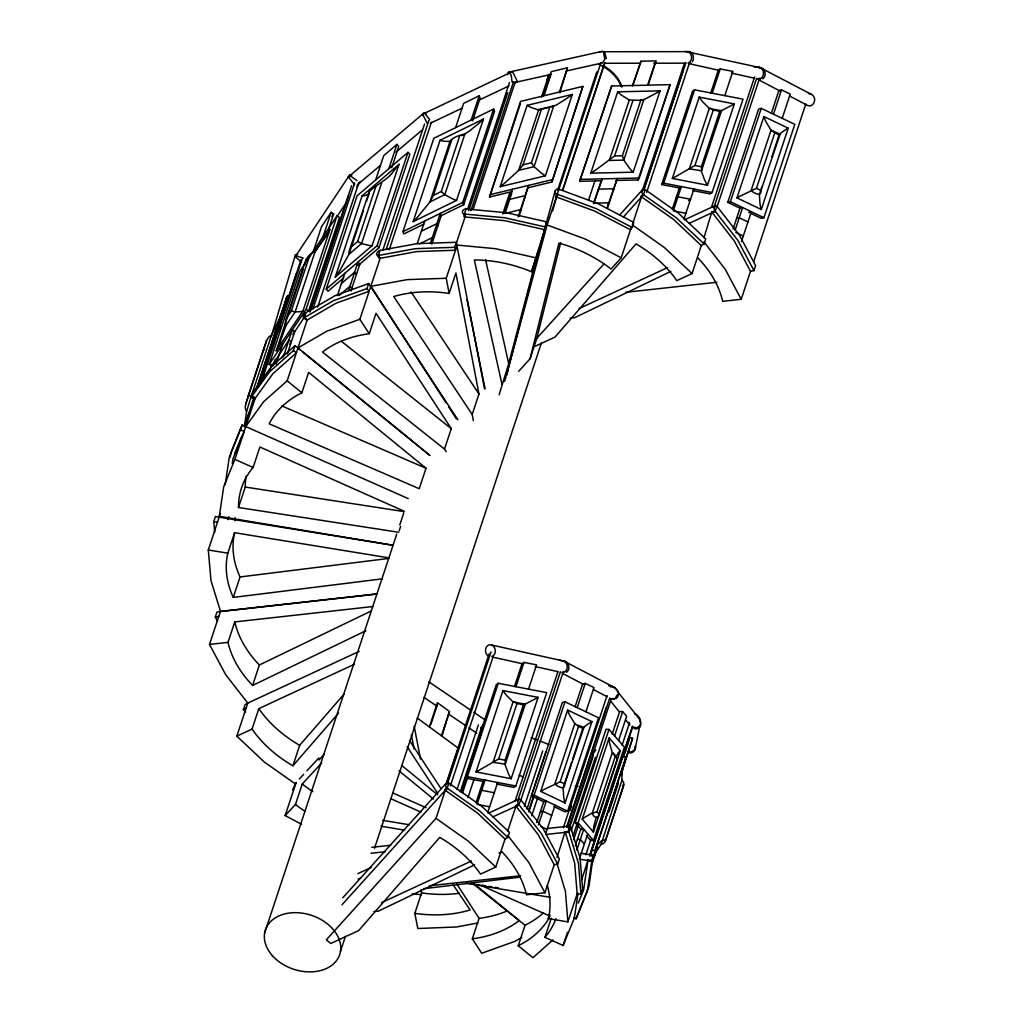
<?xml version="1.0" encoding="UTF-8"?>
<svg xmlns="http://www.w3.org/2000/svg" width="1023" height="1023" viewBox="0 0 1023 1023"><rect width="100%" height="100%" fill="white"/><g stroke="black" fill="none" stroke-linecap="round" stroke-linejoin="round"><path stroke-width="1.5" d="M235.137 520.707L235.149 517.548M578.302 903.002L583.621 889.997L588.046 859.921L591.857 860.56L587.368 891.123L576.051 918.807L573.622 917.912M512.357 191.518L489.531 197.03L520.502 101.418L582.88 86.367L551.909 181.992L527.574 187.861M520.451 211.914L520.541 209.664L505.797 213.219M525.093 197.874L525.183 195.623L508.968 199.536M551.909 181.992L582.88 86.367M543.226 95.932L551.256 71.661L567.484 67.748L559.862 92.761M429.404 726.944L437.422 702.673L449.455 711.509L441.821 736.522M425.888 113.834L424.34 112.709L348.37 176.941L354.61 184.741M424.34 112.709L429.686 119.627M588.046 859.921L581.678 879.69M256.99 387.589L282.399 310.775A160.573 152.35 14.4 0 1 279.829 317.974L271.389 335.378L251.402 395.811L246.594 411.425L244.574 425.645M514.582 83.272L517.472 81.623L512.549 71.533L422.614 114.205L422.742 115.126M351.822 175.253L349.585 175.304L356.976 180.611M507.549 74.615L508.393 72.288L602.547 51.227L604.862 53.081L606.358 58.58M512.088 82.019L511.244 75.37L509.492 72.505L508.393 72.288M591.857 860.56L593.302 855.305L589.031 886.097L576.051 918.807M271.389 335.378L269.139 336.567L266.543 340.569L248.205 396.003C247.566 400.377 243.078 407.09 246.594 411.425M592.777 755.869L593.647 752.34L595.77 750.217M635.232 748.082L635.488 746.202M546.538 221.825L544.492 229.663L504.825 220.661L464.301 216.914L463.7 213.96C460.529 212.707 463.521 208.526 466.104 208.948L506.551 212.746L546.538 221.825L506.475 375.313M214.715 532.42L213.756 521.602L215.418 516.564L393.216 545.297L219.306 516.346L223.692 486.833L234.894 459.365L255.123 398.42L251.159 397.436L252.617 393.011L271.236 366.72L295.046 345.595L429.98 455.504L302.834 352.027M225.188 484.736L229.216 457.69L242.17 424.967L408.279 498.623M230.201 457.166L230.878 452.652L242.17 424.967M232.259 463.547L232.963 458.816L244.165 431.348L240.507 429.992M578.059 893.169L574.351 918.015L563.136 945.482L544.927 937.362L551.205 918.36M627.316 751.803C631.344 755.115 636.715 750.601 635.219 745.946M632.137 227.438L633.8 222.413L597.726 203.551L558.801 189.165C555.348 187.759 553.341 193.526 557.139 194.204L596.064 208.577L632.137 227.438L630.462 229.791L594.683 211.083L555.655 196.723L556.397 193.974M635.053 749.539L640.04 724.604M590.655 855.56L591.997 849.781L594.913 850.688L591.882 863.681M589.12 880.304L588.839 881.327M601.179 844.141L603.161 843.732L605.105 841.724L623.442 786.291L623.685 782.416L621.997 780.127L601.179 844.141L596.051 852.006A45.639 44.002 20.7 0 0 594.005 857.133L596.447 846.66L623.339 765.332A45.639 44.002 20.7 0 0 622.163 770.728L621.805 780.958M605.105 841.724L623.889 784.36M628.8 741.164L629.682 737.404L632.598 738.312L623.685 766.342M621.23 774.385L623.339 765.332M622.879 756.419L625.795 757.327L621.421 774.782M518.725 371.298L530.08 358.728L558.929 243.103A112.185 81.38 18.3 0 1 611.063 269.036L621.191 257.809L631.293 227.272M530.08 358.728L536.845 338.268L560.694 242.681M611.038 699.515L568.66 827.978L568.711 831.354L578.455 863.335L580.949 894.243L577.151 893.859L567.893 921.876L548.341 918.603A112.185 81.38 18.3 0 0 547.343 885.56M617.393 694.719L615.053 698.543L610.411 698.824M616.178 756.649L618.519 752.532A160.573 35.933 -0.9 0 1 620.283 750.741L609.12 737.864L582.228 819.193L593.391 832.083L620.283 750.741M329.918 229.497A160.573 147.286 63.2 0 1 326.184 236.083L315.122 251.517L295.136 311.951L285.992 325.583L279.522 343.894A160.573 147.286 63.2 0 1 276.248 350.761L303.013 310.826L329.918 229.497L314.521 252.464M499.134 394.737L508.7 363.664L538.29 251.287L531.512 271.747A112.185 81.38 18.3 0 0 474.327 259.957L501.935 384.124M531.512 271.747L546.154 224.638M546.397 223.027L555.105 190.879M555.655 196.723L556.359 197.03L547.126 224.958L506.385 375.313L507.907 370.965M552.625 210.84L558.801 189.165M616.396 757.122L617.444 758.478L599.018 814.142C598.302 818.732 593.545 818.119 592.304 813.119L612.291 752.685L609.644 743.452A45.639 43.004 49 0 1 609.12 737.864M271.274 336.503L295.404 254.855L297.731 254.433M315.122 251.517C310.557 252.668 303.959 259.97 305.135 264.433M245.61 404.417L266.543 340.569M244.574 426.361L245.494 423.381M244.753 426.565L254.088 396.681M278.384 324.253L287.054 296.095L256.683 387.947M284.573 305.941L287.795 295.506L280.264 318.255M304.739 262.937L286.108 319.253L285.34 323.063L285.992 325.583M253.256 391.719L251.326 397.231M244.369 426.808L248.883 413.151M259.804 384.277L300.954 259.855M259.868 384.137L296.44 273.537M261.914 380.543L302.13 258.947M278.512 331.631L280.008 327.117M289.624 344.38L291.376 341.784L288.844 340.199L271.709 365.927L269.19 364.354L300.059 270.993L305.212 263.307M376.681 594.031L220.559 611.537L210.994 580.655L208.296 549.99L219.216 516.935M219.306 516.346L220.277 513.405M276.248 350.761L303.14 269.433M269.906 370.313L271.888 364.316M305.647 262.233L306.644 259.228M273.179 365.71L275.264 359.329M286.402 318.37L291.325 311.018L309.662 255.584M276.108 364.009L282.629 344.291M313.511 250.916L321.542 226.646L331.145 212.324L333.664 213.909L328.652 229.075M227.745 519.671L228.743 516.641M283.333 356.886L292.233 329.969L294.752 331.554L287.361 353.92M323.115 236.594L331.145 212.324M398.689 532.267L238.5 507.51L245.264 487.05A112.185 81.38 18.3 0 1 246.121 476.168M238.5 507.51A112.185 81.38 18.3 0 1 253.103 467.473L259.88 447.013L403.995 511.155M306.107 309.278L336.976 215.917L339.508 217.49L308.626 310.851L306.107 309.278L269.19 364.354M293.384 350.62L296.453 352.794L272.834 373.753L255.162 398.331L251.594 396.745L269.573 371.758L293.384 350.62L295.046 345.595M305.954 312.603L304.291 317.642C301.35 318.741 304.573 313.191 305.954 312.603L335.224 295.596L368.651 283.537L457.882 419.814M382.5 578.826L233.27 597.419A112.185 81.38 18.3 0 1 227.835 553.174L234.599 532.714L389.277 557.919M245.891 426.348L263.563 401.77L287.182 380.812L307.143 320.071L335.953 303.243L369.098 291.286L366.988 288.563L368.651 283.537M309.828 311.938L351.592 185.649M310.174 311.683L348.753 195.022M312.961 308.908L354.661 182.81M217.503 621.217L215.29 617.074L216.953 612.048L220.431 611.396L376.592 593.992M317.693 307.053L358.907 182.465M343.818 277.77L328.076 291.21L326.235 289.151L357.117 195.789L407.985 152.35L409.827 154.409L378.945 247.771L358.357 265.353M295.366 783.899L264.458 762.135L236.837 736.151L247.771 703.108L225.623 674.579L209.498 644.439L220.431 611.396M335.224 277.169L362.116 195.841L399.008 164.345L372.103 245.673L335.224 277.169A160.573 131.187 -89.5 0 0 339.508 271.044L348.984 254.292L363.472 210.469M233.27 597.419L240.047 576.959A112.185 81.38 18.3 0 1 234.599 532.714M301.862 392.819L308.639 372.359L426.003 468.24L419.238 488.7L269.164 423.816A112.185 81.38 18.3 0 1 301.862 392.819L287.182 380.812M381.566 183.104L361.579 243.538L348.984 254.292L349.163 251.031L369.213 191.812C377.397 183.347 387.819 180.38 394.379 170.087A160.573 131.187 -89.5 0 0 399.008 164.345M366.477 201.416L368.971 193.858M337.373 295.698L344.777 273.333M375.658 179.958L383.676 155.688L396.911 144.396L398.74 146.455L391.719 167.695M350.876 247.259L357.666 241.454L376.004 186.02M365.863 630.743L252.604 685.448A112.185 81.38 18.3 0 1 228.001 642.38L234.779 621.92L373.229 606.498M348.6 290.481L357.999 262.041L359.84 264.1L350.927 291.018M388.881 168.667L396.911 144.396M326.235 289.151L377.103 245.712L407.985 152.35M484.544 388.855L456.284 242.285L417.192 243.627L380.006 250.405L378.344 255.43L380.16 258.256L359.84 319.304L369.252 333.741A112.185 81.38 18.3 0 0 322.462 352.053L444.494 449.097L446.22 451.744M382.819 250.226L424.583 123.936M386.17 249.625L428.867 120.522M389.226 249.804L431.425 122.21M245.686 711.918L243.359 709.732L245.021 704.706L247.771 703.108L359.188 651.357M252.604 685.448L259.369 664.988L371.208 610.987M423.803 224.19L403.855 233.935L402.947 231.633L433.829 138.271L493.649 109.052L494.557 111.354L463.688 204.702L440.887 215.84M369.252 333.741L376.016 313.281L451.271 428.637L444.494 449.097M413.164 221.607L440.056 140.279L483.444 119.077L456.539 200.418L413.164 221.607A160.573 105.395 -72.2 0 0 418.138 216.428L429.992 201.889L449.979 141.455C451.718 137.798 460.516 134.665 464.8 134.218L444.813 194.651L429.992 201.889L433.33 195.419L451.667 139.985M236.837 736.151L252.067 729.079L258.832 708.619L354.482 664.208M417.218 243.755L424.75 220.994M455.631 127.619L463.662 103.349L479.212 95.753L480.119 98.055L472.588 120.804M433.33 195.419L441.309 191.518L459.647 136.085M430.402 243.359L440.299 213.398L441.207 215.7L431.808 244.126M471.181 120.023L479.212 95.753M463.688 204.702L462.78 202.413L493.649 109.052M466.104 208.948L464.442 213.973L465.043 216.94L464.774 213.999M380.006 250.405C378.037 250.725 374.763 254.663 377.679 255.609L379.507 258.435L416.732 251.581L455.516 250.251L454.621 247.31L456.284 242.285M456.258 243.487L465.017 217.017L464.301 216.914M467.703 208.897L509.467 82.607M473.368 420.606L472.191 414.443L393.74 296.542A112.185 81.38 18.3 0 1 449.135 293.422L446.245 278.282L457.179 245.226M468.726 210.725L507.804 92.543M470.849 210.751L513.546 81.648M473.022 209.587L515.221 81.993M252.067 729.079A112.185 81.38 18.3 0 0 292.898 765.779L299.675 745.319L344.265 693.926M449.135 293.422L455.9 272.962L478.956 393.983L472.191 414.443M489.531 197.03L520.413 103.668M301.606 824.308L285.174 815.574L296.107 782.518L292.731 789.884L294.445 787.557M285.174 815.574L295.468 804.449L302.233 783.989L321.721 762.928M500.183 186.698L527.088 105.356L572.317 94.448L545.412 175.79L500.183 186.698A160.573 74.832 -59.1 0 0 505.426 182.478L518.623 170.393L538.737 109.563L553.737 105.817L534.07 166.672L518.623 170.393L523.098 164.793L541.436 109.346M399.175 530.809L400.62 526.423M504.326 213.577L512.357 189.306M505.234 212.797L511.769 193.078M544.146 95.152L550.668 75.433M523.098 164.793L531.423 162.785L549.76 107.338M518.162 216.863L528.571 185.393L519.083 216.083M559.453 92.019L567.484 67.748M557.676 190.163L596.754 71.981M558.545 190.406L601 62.556M562.56 190.201L604.759 62.608M562.714 190.304L604.913 62.697M504.582 381.349L506.078 376.848M601.767 180.79L579.657 181.301L611.652 86.009L670.091 84.653L639.222 178.015L638.096 179.946L615.987 180.457M579.657 181.301L611.652 86.009M590.795 173.168L617.687 91.827L660.065 90.855L633.173 172.184L590.795 173.168A160.573 40.498 -46 0 0 595.859 169.908L614.593 155.944L622.393 155.765L623.787 160.112L629.362 168.053A45.639 31.393 58.3 0 0 633.173 172.184M340.454 951.428L345.467 936.25M374.533 848.246L541.397 342.948M588.506 200.303L595.015 180.585M593.417 203.577L602.061 178.884L594.043 203.155M632.329 85.932L640.973 61.239L656.165 60.881L648.134 85.165M632.943 85.51L640.973 61.239M629.298 100.024L609.312 160.458L623.787 160.112L643.838 99.512L640.73 100.318L629.298 100.024L621.831 95.369A45.639 31.393 58.3 0 1 617.687 91.827M614.593 155.944L632.93 100.51M430.785 724.642L437.307 704.924M622.393 155.765L640.73 100.318M607.24 207.388L617.265 178.526L607.355 208.487M648.032 84.065L655.052 62.825M441.437 735.78L449.455 711.509M638.096 179.946L670.091 84.653M445.938 784.5L489.135 653.902M642.214 191.032L684.413 63.426M446.846 782.8L458.291 748.171L417.154 717.954M643.608 190.304L682.699 72.121M436.003 818.362L445.235 790.421L444.634 789.948L446.603 787.761L479.966 811.213L507.792 837.428L505.042 839.026L495.771 867.044L480.529 874.115A112.185 81.38 18.3 0 0 439.737 837.389L358.728 930.546L330.787 943.487L326.311 939.856L436.003 818.362L468.176 841.059L495.771 867.044M447.435 783.81L491.066 651.868M632.764 223.41L641.511 196.953L640.897 196.48L642.879 194.28L676.229 217.746L704.054 243.96L701.305 245.558L692.047 273.576L676.804 280.634A112.185 81.38 18.3 0 0 636.012 243.909L555.003 337.079L535.438 346.132M643.697 190.329L685.96 62.544M342.731 897.823L445.9 783.554L448.905 783.119L447.243 788.145L341.938 904.844M619.836 214.817L642.623 189.613L645.181 189.639L643.518 194.677L623.403 217.004M450.376 785.894L493.073 656.792M646.651 192.414L689.349 63.311M477.818 922.989L456.552 926.991L417.819 928.513L414.827 913.36L421.591 892.9L420.977 889.793M457.038 789.551L478.38 725M460.26 791.802L481.616 727.251M484.16 781.662L465.414 778.043L496.283 684.681L498.278 683.287L546.73 692.635L515.848 785.996L513.853 787.39L496.666 784.066M680.436 188.181L661.689 184.562L692.558 91.2L694.553 89.819L743.005 99.154L712.123 192.516L710.128 193.91L692.942 190.598M461.859 791.661L466.335 778.119M469.813 767.595L481.245 733.018M465.414 778.043L467.409 776.649L498.278 683.287M661.689 184.562L663.684 183.168L694.553 89.819M462.613 792.659L467.626 777.506M476.053 771.917L502.945 690.589L538.085 697.366L511.18 778.695L476.053 771.917A160.573 8.389 -32.6 0 0 480.516 769.449L498.649 758.951L505.119 760.204L505.4 764.219L493.073 762.314L513.06 701.88L514.121 701.727L516.986 703.517L523.456 704.77L525.374 703.926L505.068 764.629L508.405 773.682A45.639 36.265 61.3 0 0 511.18 778.695M672.328 178.45L699.221 97.108L734.348 103.886L707.456 185.227L672.328 178.45A160.573 8.389 -32.6 0 0 676.791 175.969L694.924 165.483L701.394 166.723L701.676 170.751L689.349 168.833L709.323 108.4L710.384 108.246L713.261 110.049L719.732 111.29L721.65 110.446L701.343 171.148L704.681 180.214A45.639 36.265 61.3 0 0 707.456 185.227M467.997 797.556L473.969 779.488M476.04 802.697L483.061 781.457L485.055 780.063L477.025 804.347L489.621 806.776M514.441 686.574L521.973 663.812L523.968 662.418L536.564 664.848L528.533 689.131M672.316 209.216L679.336 187.989L681.331 186.595L673.3 210.866L685.896 213.296M710.716 93.093L718.248 70.331L720.243 68.95L732.839 71.38L724.808 95.65M515.937 686.689L523.968 662.418M712.213 93.221L720.243 68.95M498.649 758.951L516.986 703.517M694.924 165.483L713.261 110.049M487.741 812.454L497.651 782.493M505.119 760.204L523.456 704.77M684.016 218.973L693.926 189.025M701.394 166.723L719.732 111.29M515.157 800.932L557.855 671.83M711.433 207.452L754.629 76.853M507.689 831.162L515.95 806.162L518.968 804.705L520.63 799.679C517.638 797.237 516.845 803.349 518.968 804.705L541.487 833.694L557.688 864.09L554.21 864.742L544.939 892.759L526.436 894.805A112.185 81.38 18.3 0 0 501.909 851.724L499.032 853.105M517.651 801.047L560.412 671.753M703.965 237.681L711.791 212.093L714.77 210.712L737.762 240.213L753.964 270.622L750.486 271.274L741.215 299.291L722.698 301.337A112.185 81.38 18.3 0 0 698.185 258.244M713.913 207.579L756.675 78.285M521.756 937.388L514.889 941.365L481.705 953.257L472.319 938.82L479.084 918.36L456.693 883.859M507.792 837.428L509.454 832.402L481.628 806.188L448.905 783.119M704.054 243.96L705.717 238.934L677.891 212.72L645.181 189.639M684.489 219.83L715.371 205.546L716.893 206.198L715.23 211.224L689.067 223.41M520.669 800.664L563.366 671.561M716.944 207.183L759.641 78.093M524.339 806.469L542.714 750.92M526.935 809.206L545.796 752.161M544.057 801.853L531.474 795.856L562.356 702.494L564.99 701.816L598.532 717.814L567.663 811.175L565.028 811.853L553.839 806.52M740.332 208.372L727.749 202.375L758.631 109.013L761.253 108.348L794.807 124.346L763.925 217.694L761.304 218.372L750.115 213.04M528.482 811.38L532.996 797.748M531.474 795.856L534.108 795.178L564.99 701.816M727.749 202.375L730.384 201.71L761.253 108.348M528.814 811.904L533.789 796.879M531.717 815.804L537.702 797.735M540.707 791.367L567.612 710.026L591.933 721.624L565.041 802.965L540.707 791.367A160.573 18.133 -17.7 0 1 544.223 789.411L560.182 781.802L578.519 726.368L574.798 723.632L569.721 715.333A45.639 40.293 60 0 1 567.612 710.026M736.982 197.887L763.874 116.558L788.209 128.156L761.304 209.485L736.982 197.887A160.573 18.133 -17.7 0 1 740.499 195.93L756.457 188.322L774.782 132.888L771.061 130.151L765.997 121.852A45.639 40.293 60 0 1 763.887 116.558M536.806 822.543L543.699 801.7L546.333 801.022L538.43 824.909M575.079 706.803L582.611 684.055L585.233 683.377L593.967 687.533L585.936 711.803M733.082 229.075L739.974 208.219L742.608 207.541L735.077 230.303M771.355 113.336L778.874 90.574L781.508 89.896L790.229 94.065L782.211 118.336M577.215 707.647L585.233 683.377M773.49 114.18L781.508 89.896M574.798 723.632L554.811 784.066C557.995 786.815 565.604 790.753 564.658 783.938L583.864 727.634L577.982 725.154M545.655 833.617L555.054 805.178M741.419 241.658L751.33 211.71L748.695 212.375M571.601 762.34L563.11 788.017L563.711 797.454A45.639 40.293 60 0 0 565.041 802.965M572.611 759.309L583.097 727.583L588.903 723.466A160.573 18.133 -17.7 0 1 591.933 721.624M761.879 186.992L759.386 194.549L759.987 203.986A45.639 40.293 60 0 0 761.304 209.485M771.879 156.775L779.373 134.115L785.178 129.985A160.573 18.133 -17.7 0 1 788.209 128.156M760.933 190.457L780.14 134.166L771.061 130.151L751.074 190.585C754.271 193.334 761.879 197.273 760.933 190.457L756.457 188.322M552.97 939.894L532.932 957.72L518.239 945.738L525.004 925.278A112.185 81.38 18.3 0 0 543.533 912.733M563.366 827.684L607.061 695.576M570.067 810.536L571.563 806.022M566.768 826.763L606.358 707.072M753.631 261.747L805.676 104.359M557.036 857.402L565.092 831.737L568.711 831.354M566.998 827.287L609.746 697.993M557.688 864.09L559.351 859.064L543.162 828.656L520.63 799.679M569.645 827.466L592.969 756.918M753.964 270.622L755.626 265.596L739.424 235.188L716.893 206.198M547.548 828.464L569.709 826.085L570.617 826.904L568.954 831.929L546.346 834.436M571.166 830.74L595.488 757.186M581.32 829.743L575.169 822.645L606.038 729.284L608.992 729.412L624.401 747.174L593.519 840.535L590.565 840.407L586.46 835.663M573.072 836.008L577.215 823.451M593.519 840.535L578.123 822.773L608.992 729.412M573.634 839.768L578.609 824.704M548.341 918.603L549.799 914.217M575.258 845.816L580.77 829.129L583.724 829.257L576.831 850.113M612.15 734.233L619.682 711.484L622.636 711.612L626.639 716.228L618.608 740.499M614.606 735.882L622.636 711.612M579.325 859.282L587.726 833.873M582.228 819.193A160.573 35.933 -0.9 0 1 584.529 817.441L591.422 813.515L596.972 811.763L615.296 756.329C614.976 753.184 609.145 750.102 615.13 755.959M585.872 854.832L590.923 839.435M622.112 745.243L629.554 722.724M632.444 726.164L589.683 855.471L593.506 856.098L591.844 861.123L580.156 859.282M589.67 855.855L629.26 736.164M590.271 855.164L632.47 727.57M623.16 757.135L629.682 737.404M623.787 756.329L628.301 742.685M563.136 945.482L567.522 932.209M594.913 850.688L625.795 757.327M580.949 894.243L582.611 889.204L580.118 858.297L570.617 826.904M591.678 862.031L593.685 855.957L590.77 855.049M624.567 762.595L632.598 738.312M591.806 862.747L592.803 859.716M594.005 857.133L596.984 848.093M608.941 811.942L618.404 783.324M592.048 863.617L597.522 847.057M264.599 933.117L396.745 534.121M399.763 525.016L403.778 512.881M502.766 214.012L509.799 192.772M541.461 97.198L547.484 78.988M556.384 196.94L557.458 194.319M234.625 453.777L241.697 436.437M596.128 817.518L593.749 826.533A45.639 43.004 49 0 0 593.391 832.083M568.852 827.236L569.709 826.085M692.52 61.636C694.246 58.413 693.62 52.761 689.643 51.636L602.688 51.738M642.163 190.086L641.779 192.171L642.879 194.28M445.9 783.554L445.504 785.651L446.603 787.761M254.88 398.817L251.748 396.54M597.56 191.045L598.685 189.114L613.877 188.756L612.764 190.7M608.122 204.741L609.235 202.81L595.552 203.117M480.708 728.274L483.009 724.949M349.636 174.959L295.148 256.76L301.094 261.722M336.682 217.055L346.349 202.541M356.899 186.71L360.416 181.429M331.925 216.505L333.664 213.909M306.926 260.75L336.976 215.917M292.808 334.457L304.227 317.411M281.594 358.152L284.202 354.239M634.618 749.731L631.127 752.199L628.263 751.317M292.898 765.779L338.536 713.184M536.845 338.268L603.979 263.921M318.984 760.025L324.304 754.117M714.911 205.764L714.054 208.321L714.77 210.712M299.355 779.015L303.678 774.334M306.926 770.831L318.818 757.966M639.349 726.074L636.997 727.813L632.304 726.867M640.897 196.48L641.536 196.864L643.787 194.856M444.634 789.948L445.274 790.344L447.511 788.337M762.8 78.848C766.572 76.239 765.69 69.628 761.47 67.927L685.308 51.406M566.525 672.328C570.297 669.707 569.415 663.096 565.207 661.408L491.603 645.027C484.838 643.071 483.265 654.4 489.186 656.331M341.388 283.563L354.61 272.271L356.452 274.33M339.15 295.557L349.968 286.312L351.81 288.371M357.347 184.843L380.262 165.47M395.939 152.222L422.473 129.78M605.552 839.793L601.422 840.906L597.47 844.742A160.573 42.544 17 0 0 596.447 846.66M615.859 698.645C619.874 696.254 618.774 690.065 615.117 687.865L563.993 661.101L559.479 660.167M303.805 317.987L307.169 319.982L304.534 317.501M368.638 194.14L365.134 195.559A45.639 17.608 36.8 0 1 362.116 195.841M675.947 198.219L677.942 196.825L690.538 199.255L688.543 200.649M479.685 791.687L481.667 790.293L494.262 792.723M599.337 52.39L601.115 51.738M602.432 63.132L604.836 59.219L603.711 53.592M243.359 709.732L246.108 708.133M306.67 320.34L304.291 317.642L333.562 300.621L366.988 288.563M248.205 396.003L252.349 395.415M369.213 191.812L368.804 193.641M461.948 135.611L468.866 131.456L478.291 123.847A160.573 105.395 -72.2 0 0 483.444 119.077M402.947 231.633L462.78 202.413M421.361 231.224L436.923 223.628L437.831 225.93M419.545 243.896L432.281 237.668L433.177 239.97M670.909 271.364L574.734 317.642L570.105 318.153M474.634 864.844L378.472 911.122L373.843 911.634M430.363 123.233L461.769 108.336M478.905 100.203L508.879 85.983M713.415 207.157L716.394 205.776M579.159 308.55L667.623 267.566M357.845 873.629L371.349 867.389M488.214 813.311L519.096 799.014M554.21 864.742L538.149 834.589L515.515 805.561L518.495 804.193M358.14 879.192L361.042 877.849M492.792 816.891L519.147 804.935M381.438 902.695L471.347 861.046M688.019 62.991C693.019 61.354 692.558 53.337 687.878 51.546M491.743 656.472C496.743 654.835 496.283 646.805 491.603 645.027M754.373 67.211L758.797 66.904L811.392 94.385C818.234 97.812 813.195 109.576 806.226 104.742L789.654 96.06M359.84 319.304L326.695 331.273L297.898 347.999L300.366 350.007M711.791 212.093L715.422 211.467M377.679 255.609L415.53 248.653L454.621 247.31M736.586 218.449L739.22 217.771L747.941 221.94M540.31 811.93L542.944 811.252L551.666 815.408M540.988 109.397L538.61 109.96L531.423 107.62A45.639 26.176 52.6 0 1 527.088 105.356M542.164 109.103L548.111 107.671M551.077 106.955L556.55 104.921L567.087 98.259A160.573 74.832 -59.1 0 0 572.317 94.448M489.621 194.779L551.998 179.728M514.479 82.582L551.525 74.295M566.959 70.843L600.923 63.247M215.29 617.074L218.769 616.421M688.722 51.764L689.643 51.636M690.96 63.03L689.106 62.915M449.979 141.455L444.02 141.238A45.639 21.521 45.5 0 1 440.056 140.266M379.507 258.435L378.651 255.379M240.047 576.959L389.264 558.366M423.612 888.706L519.62 877.21M625.577 292.322L716.88 282.258M209.498 644.439L228.001 642.38M429.302 885.803L520.605 875.739M371.771 847.313L390.773 845.279M566.729 826.801L570.348 826.418M370.965 853.259L385.185 851.737M758.913 67.799L761.47 67.927M562.637 661.267L565.207 661.408M561.832 672.507C568.174 672.929 568.929 663.671 563.993 661.101M610.603 686.919L612.112 686.817M612.969 699.259L614.478 699.157M608.608 685.87L611.844 686.139L614.887 688.108M565.092 831.737L569.031 832.185M446.245 278.282L407.474 279.611L370.889 286.287L445.964 402.666M291.325 311.018L295.136 311.951L300.609 311.619A45.639 15.166 27.5 0 0 303.013 310.826M640.59 99.755L643.774 99.691L655.206 93.745A160.573 40.498 -46 0 0 660.065 90.855M580.77 179.37L639.222 178.015M604.67 63.273L639.452 63.221M653.684 63.209L685.295 63.17M463.7 213.96L504.876 217.771L544.875 226.85M575.169 822.645L578.123 822.773M577.394 839.359L580.348 839.487L584.35 844.103M457.371 245.098L495.554 248.691L535.221 257.694M213.756 521.602L217.554 521.96M412.243 893.821L421.438 894.741M575.156 786.009L578.046 786.444M245.264 487.05L403.88 511.564M470.043 883.476L473.189 883.962M476.322 884.447L479.467 884.933M482.613 885.419L485.746 885.905M488.892 886.391L492.025 886.877M495.17 887.363L498.316 887.849M208.296 549.99L227.835 553.174M382.602 820.331L409.328 824.768M580.732 853.208L593.302 855.305M589.67 854.985L593.493 855.624M381.093 826.239L404.609 830.139M466.066 883.245L550.425 897.363M712.098 108.937L709.323 108.4L702.596 101.699A45.639 36.265 61.3 0 1 699.221 97.108M713.632 109.231L721.317 110.714L730.243 106.111A160.573 8.389 -32.6 0 0 734.348 103.886M663.684 183.168L712.123 192.516M467.409 776.649L515.848 785.996M303.204 258.001L296.964 256.185L295.404 254.855M756.56 78.707C763.503 81.226 766.086 70.536 760.268 67.633M808.387 93.336L811.392 94.385M759.053 79.244L760.332 79.513M634.017 728.555C644.055 731.087 641.843 715.627 634.529 713.773M688.517 63.541L719.182 70.37M731.458 73.106L754.45 78.221M493.777 657.354L522.919 663.85M535.182 666.574L558.187 671.702M588.02 860.496L591.806 861.379M357.666 241.454L361.579 243.538L368.536 245.328A45.639 17.608 36.8 0 0 372.103 245.673M348.37 176.941L349.175 177.414M422.614 114.205L427.397 123.668M547.126 224.958L585.412 239.113L621.191 257.809M531.116 737.673L537.075 739.961M540.054 741.1L548.993 744.527M482.357 885.138L486.731 887.031M281.76 405.888L426.003 468.24M519.173 775.178L523.226 776.969M234.894 459.365L253.103 467.473M392.653 792.851L426.131 807.71M390.454 798.554L420.913 812.083M480.375 885.138L550.233 916.25M774.782 132.888L779.257 135.023M730.384 201.71L763.925 217.694M735.818 232.413L743.299 235.981M578.519 726.368L582.995 728.491M560.182 781.802L564.658 783.938M534.108 795.178L567.663 811.175M540.796 826.482L547.024 829.448M613.659 687.136L615.117 687.865M759.245 80.152L779.974 90.996M562.97 673.62L583.698 684.477M593.378 689.54L607.189 696.765M441.309 191.518L444.813 194.651L452.307 198.756A45.639 21.521 45.5 0 0 456.539 200.418M428.854 681.855L471.168 710.499M473.802 712.289L484.391 719.45M423.931 697.379L437.153 706.33M449.046 714.386L466.232 726.023M468.879 727.813L476.808 733.184M641.536 196.864L673.722 219.561L701.305 245.558M632.278 224.881L664.451 247.579L692.047 273.576M445.274 790.344L477.447 813.029L505.042 839.026M341.682 341.49L451.271 428.637M471.948 882.9L519.185 920.598A112.185 81.38 18.3 0 1 472.319 938.82M401.796 765.524L437.614 794.807M398.996 770.843L433.483 799.053M474.288 883.936L525.004 925.278M804.948 103.668L806.226 104.742M531.423 162.785L534.07 166.672L541.103 172.849A45.639 26.176 52.6 0 0 545.412 175.79M264.535 349.776L263.947 348.984M377.103 245.712L378.945 247.771M615.296 756.329L617.355 758.695M596.972 811.763L599.018 814.142M616.063 689.579L639.669 719.297M611.102 701.573L618.979 711.484M625.859 720.154L629.797 725.115M712.251 212.605L734.412 241.121L750.486 271.274M703.952 241.863L725.154 269.139L741.215 299.291M507.677 835.343L528.878 862.606L544.939 892.759M453.189 884.857L470.12 909.971A112.185 81.38 18.3 0 1 414.827 913.36M411.093 291.977L478.956 393.983M409.52 740.486L440.964 788.592M407.154 746.662L437.691 793.4M448.547 406.681L456.309 418.714M623.033 785.191L623.442 786.291M628.736 722.315L629.644 724.092M565.335 832.313L574.683 863.207L577.151 893.859M556.947 863.284L565.412 891.225L567.893 921.876M639.682 719.131L640.334 722.89M485.58 259.676L508.7 363.664M466.923 299.624L485.068 388.638M414.2 726.266L420.479 759.015M411.361 734.731L414.059 748.785M547.215 81.955A38.746 28.107 18.3 0 1 548.673 74.73M603.033 65.408A38.746 28.107 18.3 0 1 621.894 87.045M547.292 79.858A38.657 28.043 18.3 0 1 549.07 74.257M598.89 64.359A38.657 28.043 18.3 0 1 621.127 86.61M299.675 745.319A112.185 81.38 18.3 0 1 258.832 708.619M555.937 918.641A112.185 81.38 18.3 0 1 544.927 937.362M507.331 910.892A112.185 81.38 18.3 0 1 479.084 918.36M259.369 664.988A112.185 81.38 18.3 0 1 234.779 621.92M459.455 893.258A112.185 81.38 18.3 0 1 421.591 892.9M549.159 917.874A112.185 81.38 18.3 0 1 518.239 945.738M305.097 811.431A112.185 81.38 18.3 0 1 295.468 804.449M312.859 791.636A112.185 81.38 18.3 0 1 302.233 783.989M502.945 690.589A45.639 36.265 61.3 0 0 506.321 695.18L513.06 701.88L525.055 704.195L533.98 699.579A160.573 8.389 -32.6 0 0 538.085 697.366M272.425 955.712A39.13 28.388 18.3 0 0 337.961 958.41A39.13 28.388 18.3 0 0 297.207 912.695A39.13 28.388 18.3 0 0 272.425 955.712"/></g></svg>
